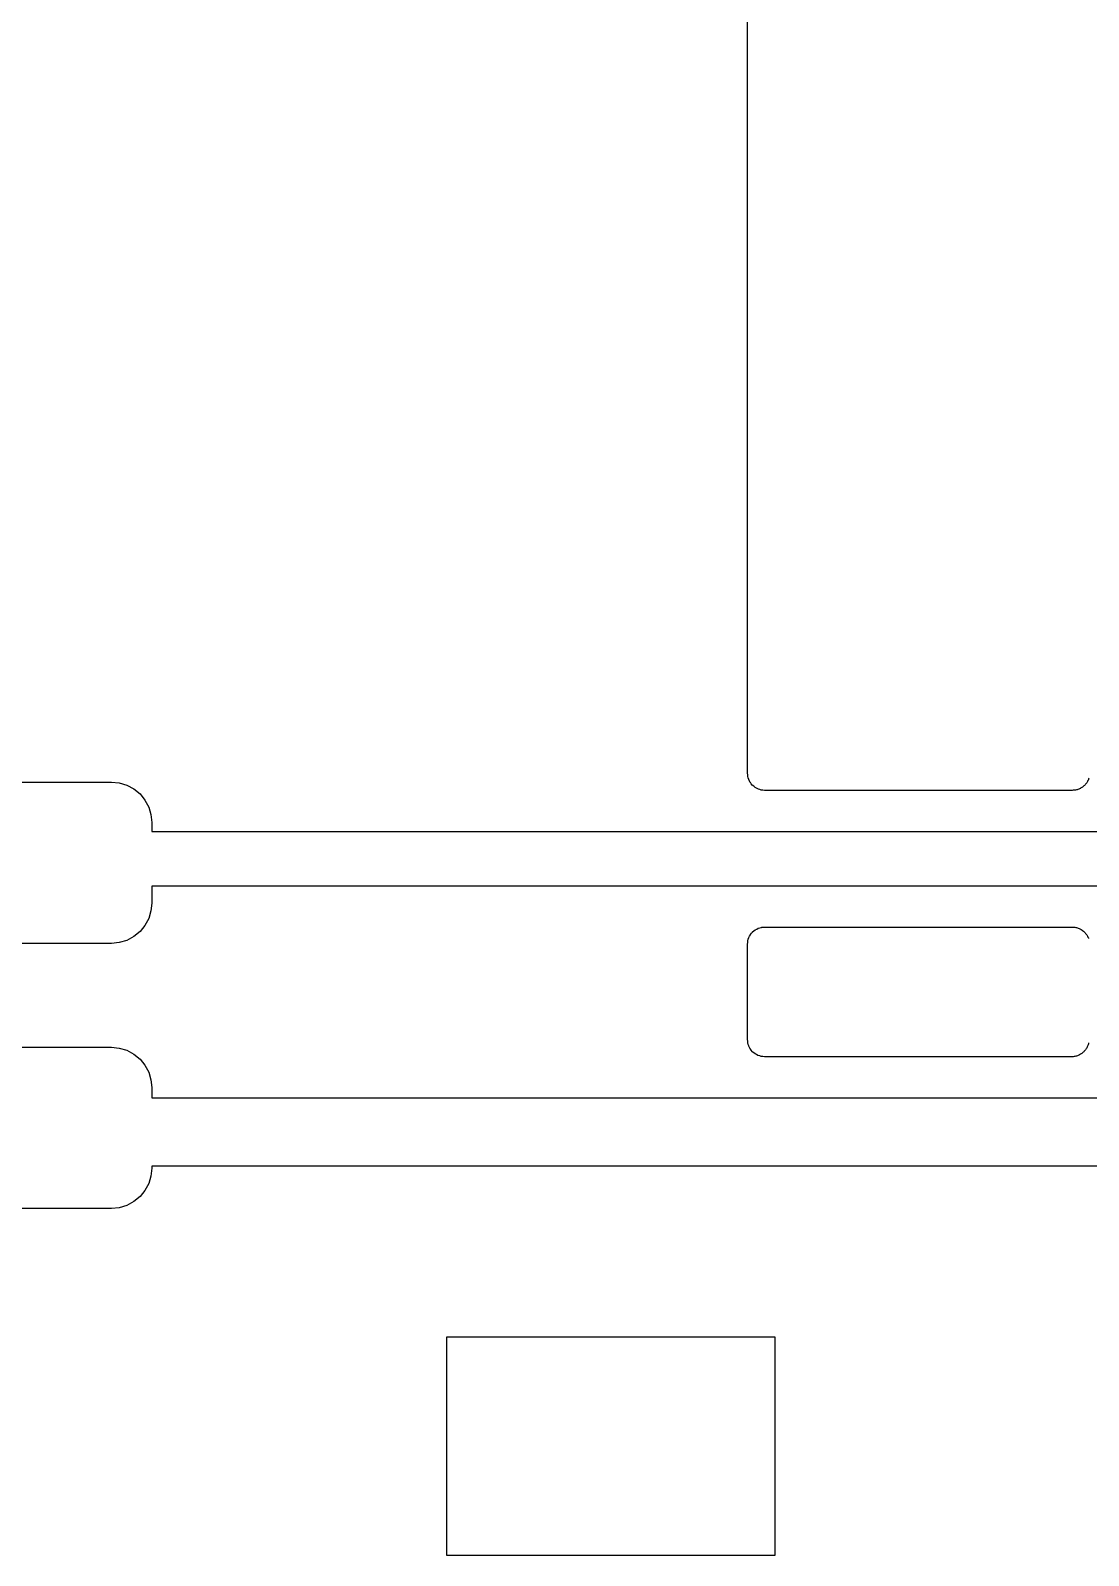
# Model space of a CAD drawing. Extents: x 70 to 232, y -100 to -50.
# Drawn here: x 213.88 to 217.75, y -80.3 to -74.72 of the extents above; entities that cross this region are included whole.
import ezdxf

# ---------------------------------------------------------------- set-up
doc = ezdxf.new("R2010")
doc.units = 0
doc.layers.add('BLACK', color=7, linetype='CONTINUOUS')

msp = doc.modelspace()

# ---------------------------------------------------------------- linework, layer by layer
at = {"layer": 'BLACK', "linetype": 'CONTINUOUS'}
for p, q in [((216.5, -77.4365), (216.5, -71.7145)), ((216.501, -77.4425), (216.5, -77.4365)), ((216.501, -77.4484), (216.501, -77.4425)), ((216.501, -77.4486), (216.501, -77.4484)), ((216.501, -77.4488), (216.501, -77.4486)), ((216.503, -77.4546), (216.501, -77.4488)), ((216.505, -77.4603), (216.503, -77.4546)), ((216.505, -77.4605), (216.505, -77.4603)), ((216.505, -77.4607), (216.505, -77.4605)), ((216.508, -77.4659), (216.505, -77.4607)), ((217.748, -77.4611), (217.746, -77.464)), ((217.75, -77.4557), (217.748, -77.4583)), ((217.748, -77.4583), (217.748, -77.4611)), ((213.827, -77.47), (214.172, -77.47)), ((214.172, -77.47), (214.201, -77.4728)), ((214.201, -77.4728), (214.229, -77.4812)), ((214.229, -77.4812), (214.254, -77.4949)), ((214.254, -77.4949), (214.277, -77.5132)), ((214.277, -77.5132), (214.295, -77.5356)), ((216.51, -77.4713), (216.508, -77.4659)), ((216.511, -77.4714), (216.51, -77.4713)), ((216.511, -77.4716), (216.511, -77.4714)), ((216.514, -77.4762), (216.511, -77.4716)), ((216.518, -77.4809), (216.514, -77.4762)), ((216.518, -77.4811), (216.518, -77.4809)), ((216.518, -77.4812), (216.518, -77.4811)), ((216.523, -77.4851), (216.518, -77.4812)), ((216.528, -77.4889), (216.523, -77.4851)), ((216.528, -77.489), (216.528, -77.4889)), ((216.528, -77.4891), (216.528, -77.489)), ((216.533, -77.492), (216.528, -77.4891)), ((216.538, -77.4949), (216.533, -77.492)), ((216.539, -77.4949), (216.538, -77.4949)), ((216.539, -77.495), (216.539, -77.4949)), ((216.545, -77.4968), (216.539, -77.495)), ((216.55, -77.4986), (216.545, -77.4968)), ((216.551, -77.4986), (216.55, -77.4986)), ((216.551, -77.4987), (216.551, -77.4986)), ((216.557, -77.4993), (216.551, -77.4987)), ((216.563, -77.5), (216.557, -77.4993)), ((217.689, -77.5), (216.563, -77.5)), ((216.563, -77.5), (216.563, -77.5)), ((216.563, -77.5), (216.563, -77.5)), ((216.563, -77.5), (216.563, -77.5)), ((216.563, -77.5), (216.563, -77.5)), ((217.692, -77.4997), (217.689, -77.5)), ((217.695, -77.4997), (217.692, -77.4997)), ((217.698, -77.4991), (217.695, -77.4997)), ((217.701, -77.4988), (217.698, -77.4991)), ((217.704, -77.498), (217.701, -77.4988)), ((217.707, -77.4974), (217.704, -77.498)), ((217.71, -77.4962), (217.707, -77.4974)), ((217.713, -77.4952), (217.71, -77.4962)), ((217.716, -77.4938), (217.713, -77.4952)), ((217.719, -77.4928), (217.716, -77.4938)), ((217.721, -77.4909), (217.719, -77.4928)), ((217.724, -77.4894), (217.721, -77.4909)), ((217.726, -77.4876), (217.724, -77.4894)), ((217.729, -77.486), (217.726, -77.4876)), ((217.731, -77.4836), (217.729, -77.486)), ((217.734, -77.4816), (217.731, -77.4836)), ((217.736, -77.4793), (217.734, -77.4816)), ((217.738, -77.4773), (217.736, -77.4793)), ((217.74, -77.4746), (217.738, -77.4773)), ((217.742, -77.472), (217.74, -77.4746)), ((217.743, -77.4695), (217.742, -77.472)), ((217.745, -77.4671), (217.743, -77.4695)), ((217.746, -77.464), (217.745, -77.4671)), ((214.295, -77.5356), (214.309, -77.5611)), ((214.309, -77.5611), (214.317, -77.5887)), ((214.317, -77.5887), (214.32, -77.6175)), ((214.32, -77.6175), (214.32, -77.65)), ((214.32, -77.65), (217.9, -77.65)), ((217.9, -77.85), (214.32, -77.85)), ((214.32, -77.85), (214.32, -77.9125)), ((214.317, -77.9413), (214.309, -77.9689)), ((214.32, -77.9125), (214.317, -77.9413)), ((214.277, -78.0168), (214.254, -78.0351)), ((214.295, -77.9944), (214.277, -78.0168)), ((214.309, -77.9689), (214.295, -77.9944)), ((216.515, -78.023), (216.519, -78.0184)), ((216.519, -78.0181), (216.524, -78.0143)), ((216.519, -78.0183), (216.519, -78.0181)), ((216.519, -78.0184), (216.519, -78.0183)), ((216.524, -78.0143), (216.528, -78.0106)), ((216.528, -78.0106), (216.529, -78.0105)), ((216.529, -78.0104), (216.534, -78.0076)), ((216.529, -78.0105), (216.529, -78.0104)), ((216.534, -78.0076), (216.539, -78.0048)), ((216.539, -78.0048), (216.54, -78.0047)), ((216.54, -78.0046), (216.545, -78.003)), ((216.54, -78.0047), (216.54, -78.0046)), ((216.545, -78.003), (216.551, -78.0012)), ((216.551, -78.0012), (216.552, -78.0011)), ((216.551, -78.0012), (216.551, -78.0012)), ((216.552, -78.0011), (216.557, -78.0006)), ((216.557, -78.0006), (216.563, -78)), ((216.563, -78), (217.689, -78)), ((217.689, -78), (217.69, -78)), ((217.69, -78), (217.693, -78.0003)), ((217.693, -78.0003), (217.696, -78.0004)), ((217.696, -78.0004), (217.699, -78.001)), ((217.699, -78.001), (217.702, -78.0014)), ((217.702, -78.0014), (217.705, -78.0023)), ((217.705, -78.0023), (217.708, -78.0028)), ((217.708, -78.0028), (217.711, -78.0041)), ((217.711, -78.0041), (217.714, -78.0051)), ((217.714, -78.0051), (217.717, -78.0065)), ((217.717, -78.0065), (217.719, -78.0077)), ((217.719, -78.0077), (217.722, -78.0095)), ((217.722, -78.0095), (217.725, -78.0111)), ((217.725, -78.0111), (217.727, -78.013)), ((217.727, -78.013), (217.73, -78.0146)), ((217.73, -78.0146), (217.732, -78.0169)), ((217.732, -78.0169), (217.734, -78.0191)), ((217.734, -78.0191), (217.736, -78.0213)), ((214.172, -78.06), (213.827, -78.06)), ((214.201, -78.0572), (214.172, -78.06)), ((214.229, -78.0488), (214.201, -78.0572)), ((214.254, -78.0351), (214.229, -78.0488)), ((216.5, -78.0626), (216.501, -78.0566)), ((216.5, -78.063), (216.5, -78.0626)), ((216.5, -78.0631), (216.5, -78.063)), ((216.5, -78.0635), (216.5, -78.0631)), ((216.5, -78.0631), (216.5, -78.0631)), ((216.5, -78.4115), (216.5, -78.0635)), ((216.501, -78.0503), (216.503, -78.0446)), ((216.501, -78.0505), (216.501, -78.0503)), ((216.501, -78.0507), (216.501, -78.0505)), ((216.501, -78.0566), (216.501, -78.0507)), ((216.503, -78.0446), (216.505, -78.0389)), ((216.505, -78.0385), (216.508, -78.0332)), ((216.505, -78.0387), (216.505, -78.0385)), ((216.505, -78.0389), (216.505, -78.0387)), ((216.508, -78.0332), (216.511, -78.028)), ((216.511, -78.0276), (216.515, -78.023)), ((216.511, -78.0278), (216.511, -78.0276)), ((216.511, -78.028), (216.511, -78.0278)), ((217.736, -78.0213), (217.738, -78.0234)), ((217.738, -78.0234), (217.74, -78.0261)), ((217.74, -78.0261), (217.742, -78.0287)), ((217.742, -78.0287), (217.744, -78.0313)), ((217.744, -78.0313), (217.745, -78.0337)), ((217.745, -78.0337), (217.746, -78.0368)), ((217.746, -78.0368), (217.748, -78.0397)), ((217.748, -78.0397), (217.749, -78.0425)), ((216.501, -78.4175), (216.5, -78.4115)), ((213.827, -78.44), (214.172, -78.44)), ((214.172, -78.44), (214.201, -78.4428)), ((214.201, -78.4428), (214.229, -78.4512)), ((214.229, -78.4512), (214.254, -78.4649)), ((214.254, -78.4649), (214.277, -78.4832)), ((216.501, -78.4234), (216.501, -78.4175)), ((216.501, -78.4236), (216.501, -78.4234)), ((216.501, -78.4238), (216.501, -78.4236)), ((216.503, -78.4296), (216.501, -78.4238)), ((216.505, -78.4353), (216.503, -78.4296)), ((216.505, -78.4355), (216.505, -78.4353)), ((216.505, -78.4357), (216.505, -78.4355)), ((216.508, -78.4409), (216.505, -78.4357)), ((216.51, -78.4463), (216.508, -78.4409)), ((216.511, -78.4464), (216.51, -78.4463)), ((216.511, -78.4466), (216.511, -78.4464)), ((216.514, -78.4512), (216.511, -78.4466)), ((216.518, -78.4559), (216.514, -78.4512)), ((216.518, -78.4561), (216.518, -78.4559)), ((216.518, -78.4562), (216.518, -78.4561)), ((216.523, -78.46), (216.518, -78.4562)), ((216.528, -78.4639), (216.523, -78.46)), ((216.528, -78.464), (216.528, -78.4639)), ((216.528, -78.4641), (216.528, -78.464)), ((216.533, -78.467), (216.528, -78.4641)), ((216.538, -78.4699), (216.533, -78.467)), ((217.719, -78.4659), (217.716, -78.4678)), ((217.722, -78.4644), (217.719, -78.4659)), ((217.724, -78.4626), (217.722, -78.4644)), ((217.726, -78.461), (217.724, -78.4626)), ((217.729, -78.4586), (217.726, -78.461)), ((217.731, -78.4566), (217.729, -78.4586)), ((217.733, -78.4543), (217.731, -78.4566)), ((217.735, -78.4523), (217.733, -78.4543)), ((217.737, -78.4496), (217.735, -78.4523)), ((217.739, -78.447), (217.737, -78.4496)), ((217.741, -78.4445), (217.739, -78.447)), ((217.742, -78.4421), (217.741, -78.4445)), ((217.744, -78.439), (217.742, -78.4421)), ((217.745, -78.4361), (217.744, -78.439)), ((217.746, -78.4333), (217.745, -78.4361)), ((217.747, -78.4307), (217.746, -78.4333)), ((217.748, -78.4274), (217.747, -78.4307)), ((217.749, -78.4243), (217.748, -78.4274)), ((214.277, -78.4832), (214.295, -78.5056)), ((214.295, -78.5056), (214.309, -78.5311)), ((216.539, -78.4699), (216.538, -78.4699)), ((216.539, -78.47), (216.539, -78.4699)), ((216.545, -78.4718), (216.539, -78.47)), ((216.55, -78.4736), (216.545, -78.4718)), ((216.551, -78.4736), (216.55, -78.4736)), ((216.551, -78.4737), (216.551, -78.4736)), ((216.557, -78.4743), (216.551, -78.4737)), ((216.563, -78.475), (216.557, -78.4743)), ((217.687, -78.475), (216.563, -78.475)), ((216.563, -78.475), (216.563, -78.475)), ((216.563, -78.475), (216.563, -78.475)), ((216.563, -78.475), (216.563, -78.475)), ((216.563, -78.475), (216.563, -78.475)), ((217.689, -78.4747), (217.687, -78.475)), ((217.692, -78.4747), (217.689, -78.4747)), ((217.696, -78.4741), (217.692, -78.4747)), ((217.699, -78.4738), (217.696, -78.4741)), ((217.702, -78.473), (217.699, -78.4738)), ((217.705, -78.4724), (217.702, -78.473)), ((217.708, -78.4712), (217.705, -78.4724)), ((217.711, -78.4702), (217.708, -78.4712)), ((217.713, -78.4688), (217.711, -78.4702)), ((217.716, -78.4678), (217.713, -78.4688)), ((214.309, -78.5311), (214.317, -78.5587)), ((214.317, -78.5587), (214.32, -78.5875)), ((214.32, -78.5875), (214.32, -78.625)), ((214.32, -78.625), (217.9, -78.625)), ((214.317, -78.9113), (214.309, -78.9389)), ((214.32, -78.8825), (214.317, -78.9113)), ((217.9, -78.875), (214.32, -78.875)), ((214.32, -78.875), (214.32, -78.8825)), ((214.295, -78.9644), (214.277, -78.9868)), ((214.309, -78.9389), (214.295, -78.9644)), ((214.229, -79.0188), (214.201, -79.0272)), ((214.254, -79.0051), (214.229, -79.0188)), ((214.277, -78.9868), (214.254, -79.0051)), ((214.172, -79.03), (213.827, -79.03)), ((214.201, -79.0272), (214.172, -79.03)), ((215.4, -80.3), (215.4, -79.5)), ((215.4, -79.5), (216.6, -79.5)), ((216.6, -79.5), (216.6, -80.3)), ((216.6, -80.3), (215.4, -80.3))]:
    msp.add_line(p, q, dxfattribs=at)

doc.saveas('drawing.dxf')
